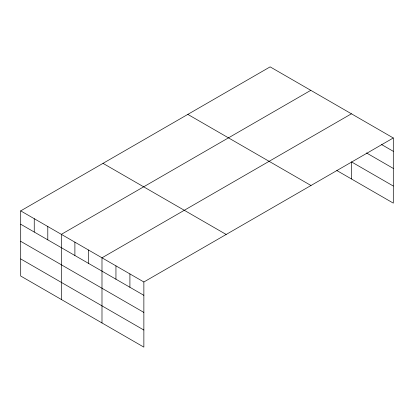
<?xml version="1.0" encoding="UTF-8"?>
<svg xmlns="http://www.w3.org/2000/svg" width="414" height="414" viewBox="0 0 414 414"><rect width="100%" height="100%" fill="white"/><g stroke="black" fill="none" stroke-linecap="round" stroke-linejoin="round"><path stroke-width="0.62" d="M393.3 137.976L270.135 66.866L20.7 210.876L20.7 276.024L143.865 347.134L143.865 281.986L393.3 137.976L393.3 203.124L336.794 170.501M310.779 90.335L61.344 234.345L61.344 299.488M351.424 113.798L101.989 257.808L101.989 322.956M381.573 144.548L393.3 151.317M366.499 152.942L393.3 168.415M393.3 186.026L351.424 161.848L351.424 178.946M187.821 114.388L310.986 185.498M103.014 163.354L226.179 234.464M20.7 210.876L143.865 281.986M20.7 224.222L143.865 295.327M20.7 241.315L143.865 312.425M20.7 258.926L143.865 330.036M129.908 273.928L129.908 287.269M115.946 265.866L115.946 279.212M88.441 249.989L88.441 263.33M74.893 242.164L74.893 255.505M47.796 226.52L47.796 239.866M34.248 218.701L34.248 232.042"/></g></svg>
